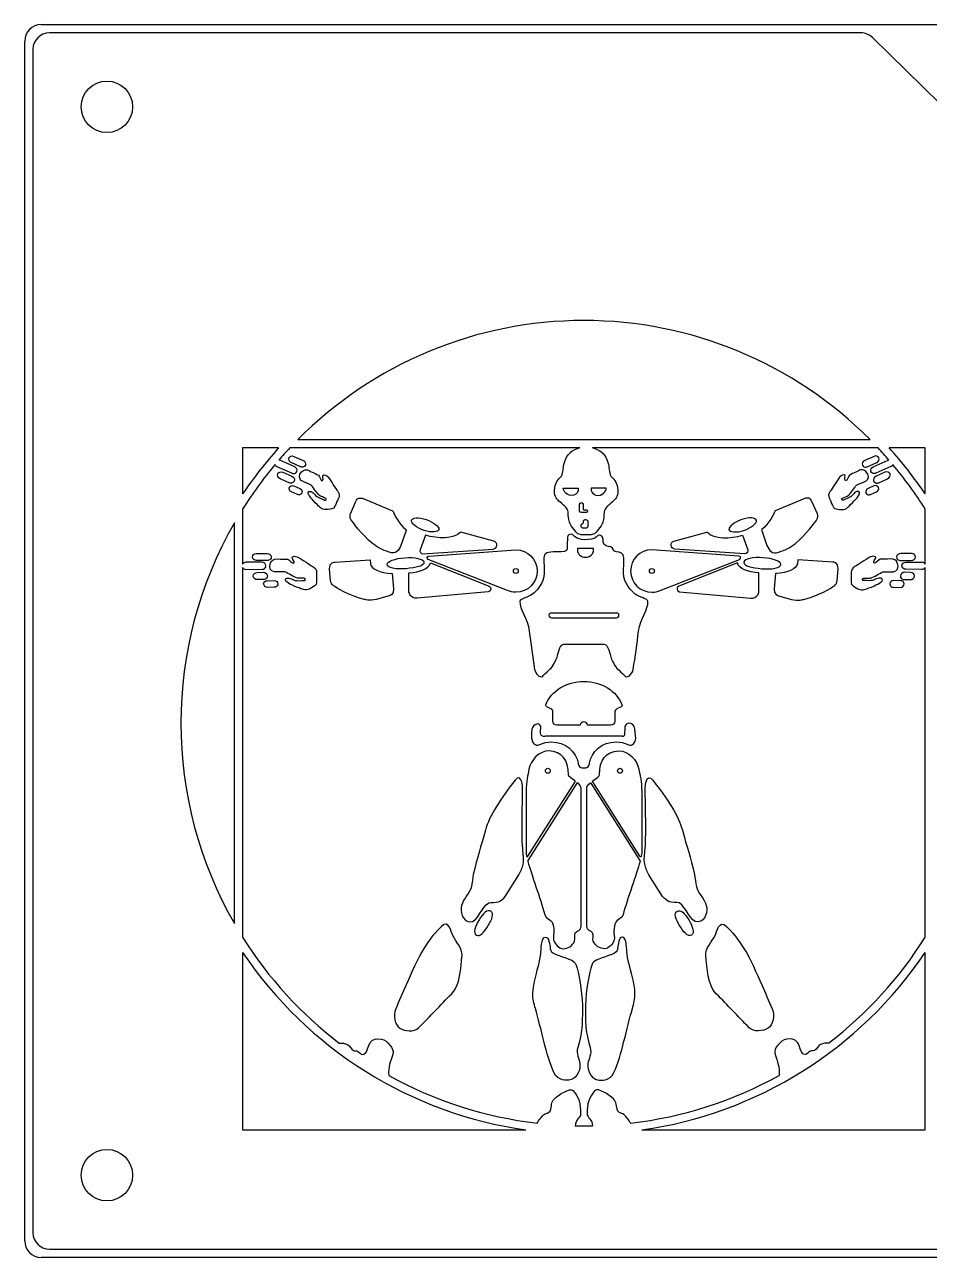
# Model space of a CAD drawing. Header units: inches. Extents: x -0.01 to 5.84, y -0.01 to 1.49.
# Drawn here: x -0.01 to 1.09, y -0.01 to 1.49 of the extents above; entities that cross this region are included whole.
import ezdxf

# ---------------------------------------------------------------- set-up
doc = ezdxf.new("R2010")
doc.units = ezdxf.units.IN
doc.header["$MEASUREMENT"] = 0

msp = doc.modelspace()

# ---------------------------------------------------------------- linework, layer by layer
at = {"color": 7, "linetype": 'Continuous', "lineweight": 25}
for p, q in [((0.01, 1.49), (5.82, 1.49)), ((-0.01, 0.01), (-0.01, 1.47)), ((1.0068, 1.48), (0.02, 1.48)), ((1.6971, 0.8097), (1.0208, 1.4743)), ((0, 1.46), (0, 0.02)), ((0.2988, 0.975), (0.255, 0.975)), ((0.255, 0.975), (0.255, 0.9189)), ((0.6649, 0.975), (0.3124, 0.975)), ((0.322, 0.985), (1.018, 0.985)), ((1.0276, 0.975), (0.6806, 0.975)), ((1.085, 0.975), (1.0412, 0.975)), ((1.085, 0.9189), (1.085, 0.975)), ((0.3172, 0.9647), (0.3286, 0.9597)), ((1.0228, 0.9647), (1.0114, 0.9597)), ((0.2968, 0.9523), (0.3151, 0.9442)), ((0.3183, 0.9519), (0.3001, 0.9599)), ((0.3039, 0.9453), (0.3148, 0.9405)), ((0.3254, 0.952), (0.314, 0.9571)), ((1.0146, 0.952), (1.026, 0.9571)), ((1.0217, 0.9519), (1.0399, 0.9599)), ((1.0432, 0.9523), (1.0249, 0.9442)), ((1.0361, 0.9453), (1.0252, 0.9405)), ((0.3116, 0.9326), (0.3007, 0.9375)), ((1.0284, 0.9326), (1.0393, 0.9375)), ((0.3216, 0.9184), (0.3144, 0.9215)), ((0.3174, 0.9287), (0.3245, 0.9256)), ((0.6447, 0.9259), (0.663, 0.9259)), ((0.6972, 0.9259), (0.6789, 0.9259)), ((1.0226, 0.9287), (1.0155, 0.9256)), ((1.0184, 0.9184), (1.0256, 0.9215)), ((0.255, 0.9005), (0.255, 0.8334)), ((0.3861, 0.8948), (0.3924, 0.9091)), ((0.4015, 0.9134), (0.4373, 0.8984)), ((0.6648, 0.898), (0.6648, 0.9067)), ((0.6689, 0.9067), (0.6689, 0.9008)), ((0.9385, 0.9134), (0.9027, 0.8984)), ((0.9539, 0.8948), (0.9476, 0.9091)), ((1.085, 0.8334), (1.085, 0.9005)), ((0.6726, 0.8962), (0.6669, 0.8962)), ((0.6689, 0.8853), (0.6689, 0.8832)), ((0.6699, 0.8997), (0.6726, 0.8997)), ((0.6724, 0.8873), (0.671, 0.8873)), ((0.245, 0.3961), (0.245, 0.8839)), ((0.4538, 0.8744), (0.4474, 0.8564)), ((0.5605, 0.8615), (0.5204, 0.8723)), ((0.6689, 0.8776), (0.6724, 0.8776)), ((0.6752, 0.8804), (0.6752, 0.8846)), ((0.7795, 0.8615), (0.8196, 0.8723)), ((0.8862, 0.8744), (0.8926, 0.8564)), ((0.4773, 0.8689), (0.4708, 0.8509)), ((0.6755, 0.8693), (0.67, 0.8692)), ((0.8627, 0.8689), (0.8692, 0.8509)), ((0.2717, 0.8466), (0.2847, 0.8466)), ((0.4743, 0.8462), (0.5595, 0.8519)), ((0.4815, 0.8434), (0.5873, 0.8511)), ((0.6622, 0.8527), (0.6622, 0.8504)), ((0.6817, 0.8527), (0.6622, 0.8527)), ((0.6817, 0.8504), (0.6817, 0.8527)), ((0.8585, 0.8434), (0.7527, 0.8511)), ((0.8657, 0.8462), (0.7805, 0.8519)), ((1.0683, 0.8466), (1.0553, 0.8466)), ((0.255, 0.8296), (0.255, 0.3795)), ((0.2783, 0.8359), (0.2589, 0.8358)), ((0.2589, 0.8272), (0.2786, 0.8273)), ((0.285, 0.838), (0.272, 0.8379)), ((0.362, 0.8136), (0.3608, 0.828)), ((0.3675, 0.836), (0.4099, 0.8388)), ((0.4099, 0.8388), (0.4104, 0.8339)), ((0.5771, 0.8014), (0.4808, 0.8393)), ((0.4834, 0.835), (0.5546, 0.8067)), ((0.7629, 0.8014), (0.8592, 0.8393)), ((0.8566, 0.835), (0.7854, 0.8067)), ((0.9301, 0.8388), (0.9296, 0.8339)), ((0.9725, 0.836), (0.9301, 0.8388)), ((0.978, 0.8136), (0.9792, 0.828)), ((1.055, 0.838), (1.068, 0.8379)), ((1.0811, 0.8272), (1.0614, 0.8273)), ((1.0617, 0.8359), (1.0811, 0.8358)), ((1.085, 0.3795), (1.085, 0.8296)), ((0.2729, 0.8235), (0.2799, 0.8236)), ((0.2802, 0.8147), (0.2731, 0.8147)), ((0.2851, 0.8134), (0.2932, 0.8135)), ((0.437, 0.822), (0.4386, 0.8035)), ((0.4573, 0.7992), (0.4573, 0.8229)), ((0.8827, 0.7992), (0.8827, 0.8229)), ((0.903, 0.822), (0.9014, 0.8035)), ((1.0549, 0.8134), (1.0468, 0.8135)), ((1.0598, 0.8147), (1.0669, 0.8147)), ((1.0671, 0.8235), (1.0601, 0.8236)), ((0.2935, 0.8054), (0.2853, 0.8053)), ((0.5537, 0.7999), (0.4674, 0.7922)), ((0.7863, 0.7999), (0.8726, 0.7922)), ((1.0465, 0.8054), (1.0547, 0.8053)), ((0.4334, 0.7949), (0.4175, 0.7906)), ((0.9066, 0.7949), (0.9225, 0.7906)), ((0.6305, 0.7743), (0.7095, 0.7743)), ((0.6305, 0.7683), (0.7095, 0.7683)), ((0.6453, 0.736), (0.6947, 0.736)), ((0.6297, 0.6576), (0.6249, 0.66)), ((0.7151, 0.66), (0.7102, 0.6576)), ((0.6324, 0.6424), (0.6324, 0.6532)), ((0.7076, 0.6532), (0.7076, 0.6424)), ((0.6655, 0.6376), (0.6372, 0.6376)), ((0.7027, 0.6376), (0.6745, 0.6376)), ((0.7164, 0.624), (0.6234, 0.624)), ((0.6674, 0.5858), (0.6723, 0.5858)), ((0.5997, 0.5568), (0.5997, 0.4821)), ((0.602, 0.478), (0.6593, 0.5687)), ((0.6615, 0.567), (0.602, 0.473)), ((0.6666, 0.3931), (0.6666, 0.561)), ((0.6734, 0.3931), (0.6734, 0.561)), ((0.6785, 0.567), (0.738, 0.473)), ((0.738, 0.478), (0.6807, 0.5687)), ((0.7403, 0.5568), (0.7403, 0.4821)), ((0.5743, 0.4291), (0.5909, 0.4553)), ((0.7657, 0.4291), (0.7491, 0.4553)), ((0.255, 0.3611), (0.255, 0.145)), ((1.085, 0.145), (1.085, 0.3611)), ((0.255, 0.145), (0.5995, 0.145)), ((0.7405, 0.145), (1.085, 0.145)), ((0.02, 0), (5.81, 0)), ((5.82, -0.01), (0.01, -0.01))]:
    msp.add_line(p, q, dxfattribs=at)
for centre, radius in [((0.09, 1.39), 0.0313), ((0.5873, 0.8252), 0.00303), ((0.7527, 0.8252), 0.00303), ((0.6261, 0.5821), 0.003), ((0.7139, 0.5821), 0.003), ((0.09, 0.09), 0.0313)]:
    msp.add_circle(centre, radius, dxfattribs=at)
for centre, radius, start, end in [((0.01, 1.47), 0.02, 90, 180), ((0.02, 1.46), 0.02, 90, 180), ((1.0068, 1.46), 0.02, 45.5, 90), ((0.67, 0.64), 0.49, 44.7554, 135.2446), ((0.67, 0.64), 0.5, 137.9329, 146.0987), ((0.6727, 0.9451), 0.0309, 104.6078, 129.2998), ((0.6727, 0.9451), 0.0309, 50.8423, 75.3922), ((0.67, 0.64), 0.49, 40.8024, 43.1314), ((0.67, 0.64), 0.5, 33.9013, 42.0671), ((0.67, 0.64), 0.49, 136.8686, 139.1976), ((0.2984, 0.9561), 0.00415, 66.2799, 80.9566), ((1.0416, 0.9561), 0.00415, 99.0434, 113.7201), ((0.67, 0.64), 0.49, 140.0263, 147.8803), ((0.2984, 0.9561), 0.00415, 198.2672, 246.2747), ((1.0416, 0.9561), 0.00415, 293.7253, 341.7328), ((0.67, 0.64), 0.49, 32.1197, 39.9737), ((0.67, 0.64), 0.49, 150.1518, 209.8482), ((0.2589, 0.8315), 0.00433, 90.2799, 153.511), ((0.2589, 0.8315), 0.00433, 206.489, 270.2747), ((1.0811, 0.8315), 0.00433, 26.489, 89.7201), ((1.0811, 0.8315), 0.00433, 269.7253, 333.511), ((0.6305, 0.7713), 0.003, 90, 270), ((0.7095, 0.7713), 0.003, 270, 90), ((0.67, 0.637), 0.00453, 6.7329, 173.2671), ((0.67, 0.64), 0.49, 212.1197, 232.6099), ((0.67, 0.64), 0.49, 307.3901, 327.8803), ((0.67, 0.64), 0.5, 213.9013, 261.8904), ((0.67, 0.64), 0.5, 278.1096, 326.0987), ((0.67, 0.64), 0.49, 241.0374, 263.3297), ((0.67, 0.64), 0.49, 276.6703, 298.9626), ((0.67, 0.64), 0.49, 268.7675, 271.2325), ((0.02, 0.02), 0.02, 180, 270), ((0.01, 0.01), 0.02, 180, 270)]:
    msp.add_arc(centre, radius, start, end, dxfattribs=at)
for points in [[(0.314, 0.9571), (0.3116, 0.9581), (0.3104, 0.9607), (0.3113, 0.9628)], [(0.3113, 0.9628), (0.3121, 0.9649), (0.3148, 0.9658), (0.3172, 0.9647)], [(0.6456, 0.9546), (0.6476, 0.962), (0.65, 0.9664), (0.6532, 0.969)], [(0.6923, 0.9691), (0.6955, 0.9664), (0.6979, 0.962), (0.6999, 0.9546)], [(1.0287, 0.9628), (1.0279, 0.9649), (1.0252, 0.9658), (1.0228, 0.9647)], [(1.026, 0.9571), (1.0284, 0.9581), (1.0296, 0.9607), (1.0287, 0.9628)], [(0.2978, 0.9433), (0.2987, 0.9455), (0.3014, 0.9464), (0.3039, 0.9453)], [(0.3166, 0.9438), (0.3185, 0.9436), (0.3203, 0.9445), (0.321, 0.9462)], [(0.321, 0.9462), (0.3219, 0.9483), (0.3207, 0.9509), (0.3183, 0.9519)], [(0.327, 0.9516), (0.3264, 0.9517), (0.3259, 0.9518), (0.3254, 0.952)], [(0.3313, 0.954), (0.3307, 0.9523), (0.3289, 0.9514), (0.327, 0.9516)], [(0.3286, 0.9597), (0.331, 0.9587), (0.3322, 0.9561), (0.3313, 0.954)], [(0.6417, 0.9394), (0.6448, 0.9415), (0.6446, 0.951), (0.6456, 0.9546)], [(0.6999, 0.9546), (0.7008, 0.951), (0.7007, 0.9415), (0.7038, 0.9394)], [(1.0114, 0.9597), (1.009, 0.9587), (1.0078, 0.9561), (1.0087, 0.954)], [(1.0087, 0.954), (1.0093, 0.9523), (1.0111, 0.9514), (1.013, 0.9516)], [(1.013, 0.9516), (1.0136, 0.9517), (1.0141, 0.9518), (1.0146, 0.952)], [(1.019, 0.9462), (1.0181, 0.9483), (1.0193, 0.9509), (1.0217, 0.9519)], [(1.0234, 0.9438), (1.0215, 0.9436), (1.0197, 0.9445), (1.019, 0.9462)], [(1.0422, 0.9433), (1.0413, 0.9455), (1.0386, 0.9464), (1.0361, 0.9453)], [(0.3007, 0.9375), (0.2982, 0.9385), (0.2969, 0.9412), (0.2978, 0.9433)], [(0.3132, 0.9322), (0.3127, 0.9323), (0.3121, 0.9324), (0.3116, 0.9326)], [(0.3177, 0.9346), (0.317, 0.9329), (0.3151, 0.932), (0.3132, 0.9322)], [(0.3148, 0.9405), (0.3173, 0.9394), (0.3185, 0.9368), (0.3177, 0.9346)], [(0.3151, 0.9442), (0.3156, 0.944), (0.3161, 0.9439), (0.3166, 0.9438)], [(0.6343, 0.9198), (0.6339, 0.9233), (0.6347, 0.9346), (0.6417, 0.9394)], [(0.7038, 0.9394), (0.7108, 0.9346), (0.7116, 0.9233), (0.7112, 0.9198)], [(1.0252, 0.9405), (1.0227, 0.9394), (1.0215, 0.9368), (1.0223, 0.9346)], [(1.0223, 0.9346), (1.023, 0.9329), (1.0249, 0.932), (1.0268, 0.9322)], [(1.0249, 0.9442), (1.0244, 0.944), (1.0239, 0.9439), (1.0234, 0.9438)], [(1.0268, 0.9322), (1.0273, 0.9323), (1.0279, 0.9324), (1.0284, 0.9326)], [(1.0393, 0.9375), (1.0418, 0.9385), (1.0431, 0.9412), (1.0422, 0.9433)], [(0.3144, 0.9215), (0.3122, 0.9225), (0.311, 0.9249), (0.3118, 0.9269)], [(0.3118, 0.9269), (0.3126, 0.9289), (0.3151, 0.9297), (0.3174, 0.9287)], [(0.323, 0.918), (0.3225, 0.918), (0.322, 0.9182), (0.3216, 0.9184)], [(0.3271, 0.9202), (0.3265, 0.9186), (0.3248, 0.9178), (0.323, 0.918)], [(0.3245, 0.9256), (0.3268, 0.9246), (0.3279, 0.9222), (0.3271, 0.9202)], [(0.3924, 0.9091), (0.3949, 0.9163), (0.4014, 0.9134), (0.4015, 0.9134)], [(0.6427, 0.9076), (0.6384, 0.9113), (0.6349, 0.9141), (0.6343, 0.9198)], [(0.6482, 0.9198), (0.6466, 0.9212), (0.6447, 0.9238), (0.6447, 0.9259)], [(0.6576, 0.9174), (0.6533, 0.9158), (0.6499, 0.9185), (0.6482, 0.9198)], [(0.663, 0.9259), (0.6636, 0.9217), (0.6618, 0.9189), (0.6576, 0.9174)], [(0.6789, 0.9259), (0.6784, 0.9217), (0.6802, 0.9189), (0.6844, 0.9174)], [(0.6844, 0.9174), (0.6887, 0.9158), (0.6921, 0.9185), (0.6937, 0.9198)], [(0.6937, 0.9198), (0.6954, 0.9212), (0.6972, 0.9238), (0.6972, 0.9259)], [(0.7112, 0.9198), (0.7106, 0.9141), (0.707, 0.9113), (0.7027, 0.9076)], [(0.9476, 0.9091), (0.9451, 0.9163), (0.9386, 0.9134), (0.9385, 0.9134)], [(1.0155, 0.9256), (1.0132, 0.9246), (1.0121, 0.9222), (1.0129, 0.9202)], [(1.0129, 0.9202), (1.0135, 0.9186), (1.0152, 0.9178), (1.017, 0.918)], [(1.017, 0.918), (1.0175, 0.918), (1.018, 0.9182), (1.0184, 0.9184)], [(1.0282, 0.9269), (1.0274, 0.9289), (1.0249, 0.9297), (1.0226, 0.9287)], [(1.0256, 0.9215), (1.0278, 0.9225), (1.029, 0.9249), (1.0282, 0.9269)], [(0.6507, 0.8973), (0.6503, 0.9018), (0.646, 0.9048), (0.6427, 0.9076)], [(0.6648, 0.9067), (0.6648, 0.9076), (0.6657, 0.9084), (0.6669, 0.9084)], [(0.6669, 0.9084), (0.668, 0.9084), (0.6689, 0.9076), (0.6689, 0.9067)], [(0.6689, 0.9008), (0.6689, 0.9002), (0.6693, 0.8997), (0.6699, 0.8997)], [(0.7027, 0.9076), (0.6995, 0.9048), (0.6952, 0.9018), (0.6948, 0.8973)], [(0.3867, 0.8879), (0.3854, 0.8903), (0.3853, 0.8923), (0.3861, 0.8948)], [(0.4129, 0.8586), (0.3998, 0.8696), (0.3884, 0.8849), (0.3867, 0.8879)], [(0.4373, 0.8984), (0.4377, 0.8982), (0.4379, 0.8979), (0.438, 0.8975)], [(0.438, 0.8975), (0.439, 0.8943), (0.4447, 0.8836), (0.4535, 0.8756)], [(0.4781, 0.8878), (0.4872, 0.8848), (0.4943, 0.8792), (0.4936, 0.8757)], [(0.6524, 0.8848), (0.6511, 0.8898), (0.6513, 0.8904), (0.6507, 0.8973)], [(0.6669, 0.8962), (0.6657, 0.8962), (0.6648, 0.897), (0.6648, 0.898)], [(0.671, 0.8873), (0.6699, 0.8873), (0.6689, 0.8864), (0.6689, 0.8853)], [(0.6752, 0.8846), (0.6752, 0.8861), (0.6739, 0.8873), (0.6724, 0.8873)], [(0.6726, 0.8997), (0.6738, 0.8997), (0.6744, 0.8987), (0.6744, 0.898)], [(0.6744, 0.898), (0.6744, 0.8973), (0.674, 0.8962), (0.6726, 0.8962)], [(0.6948, 0.8973), (0.6941, 0.8904), (0.6944, 0.8898), (0.693, 0.8848)], [(0.8619, 0.8878), (0.8528, 0.8848), (0.8457, 0.8792), (0.8464, 0.8757)], [(0.902, 0.8975), (0.901, 0.8943), (0.8953, 0.8836), (0.8865, 0.8756)], [(0.9027, 0.8984), (0.9023, 0.8982), (0.9021, 0.8979), (0.902, 0.8975)], [(0.9271, 0.8586), (0.9402, 0.8696), (0.9516, 0.8849), (0.9533, 0.8879)], [(0.9533, 0.8879), (0.9546, 0.8903), (0.9547, 0.8923), (0.9539, 0.8948)], [(0.4535, 0.8756), (0.4537, 0.8754), (0.4539, 0.875), (0.4539, 0.8747)], [(0.4539, 0.8747), (0.4539, 0.8746), (0.4538, 0.8744), (0.4538, 0.8744)], [(0.4936, 0.8757), (0.4929, 0.8723), (0.4847, 0.8716), (0.4756, 0.8746)], [(0.519, 0.8717), (0.5128, 0.8643), (0.4917, 0.8639), (0.4773, 0.8689)], [(0.5202, 0.8724), (0.5197, 0.8724), (0.5192, 0.8721), (0.519, 0.8717)], [(0.5204, 0.8723), (0.5203, 0.8723), (0.5202, 0.8724), (0.5202, 0.8724)], [(0.6557, 0.8698), (0.6529, 0.87), (0.65, 0.869), (0.65, 0.8662)], [(0.6576, 0.8762), (0.6556, 0.8782), (0.6532, 0.8821), (0.6524, 0.8848)], [(0.6656, 0.8694), (0.6608, 0.8703), (0.66, 0.8738), (0.6576, 0.8762)], [(0.6682, 0.8825), (0.6671, 0.8825), (0.6661, 0.8816), (0.6661, 0.8804)], [(0.6661, 0.8804), (0.6661, 0.8789), (0.6674, 0.8776), (0.6689, 0.8776)], [(0.6689, 0.8832), (0.6689, 0.8828), (0.6686, 0.8825), (0.6682, 0.8825)], [(0.6724, 0.8776), (0.6739, 0.8776), (0.6752, 0.8789), (0.6752, 0.8804)], [(0.6879, 0.8762), (0.6854, 0.8738), (0.6847, 0.8703), (0.6799, 0.8694)], [(0.693, 0.8848), (0.6923, 0.8821), (0.6898, 0.8782), (0.6879, 0.8762)], [(0.8196, 0.8723), (0.8197, 0.8723), (0.8198, 0.8724), (0.8198, 0.8724)], [(0.8198, 0.8724), (0.8203, 0.8724), (0.8208, 0.8721), (0.821, 0.8717)], [(0.821, 0.8717), (0.8272, 0.8643), (0.8483, 0.8639), (0.8627, 0.8689)], [(0.8464, 0.8757), (0.8471, 0.8723), (0.8553, 0.8716), (0.8644, 0.8746)], [(0.8865, 0.8756), (0.8863, 0.8754), (0.8861, 0.875), (0.8861, 0.8747)], [(0.8861, 0.8747), (0.8861, 0.8746), (0.8862, 0.8744), (0.8862, 0.8744)], [(0.4331, 0.848), (0.4246, 0.8512), (0.419, 0.8536), (0.4129, 0.8586)], [(0.4474, 0.8564), (0.4451, 0.8499), (0.441, 0.8452), (0.4331, 0.848)], [(0.5595, 0.8519), (0.565, 0.8523), (0.5658, 0.8601), (0.5605, 0.8615)], [(0.65, 0.8662), (0.65, 0.8613), (0.6495, 0.8585), (0.6495, 0.8522)], [(0.6709, 0.8632), (0.6599, 0.8632), (0.657, 0.8696), (0.6557, 0.8698)], [(0.67, 0.8692), (0.6687, 0.8692), (0.6669, 0.8692), (0.6656, 0.8694)], [(0.687, 0.8685), (0.6858, 0.8679), (0.6851, 0.8632), (0.6709, 0.8632)], [(0.6799, 0.8694), (0.6786, 0.8692), (0.6768, 0.8693), (0.6755, 0.8693)], [(0.6914, 0.8677), (0.69, 0.8689), (0.6882, 0.8691), (0.687, 0.8685)], [(0.6935, 0.8604), (0.6935, 0.8667), (0.6923, 0.8669), (0.6914, 0.8677)], [(0.7027, 0.8545), (0.6994, 0.8554), (0.6935, 0.8548), (0.6935, 0.8604)], [(0.7805, 0.8519), (0.775, 0.8523), (0.7742, 0.8601), (0.7795, 0.8615)], [(0.8926, 0.8564), (0.8949, 0.8499), (0.899, 0.8452), (0.9069, 0.848)], [(0.9069, 0.848), (0.9154, 0.8512), (0.921, 0.8536), (0.9271, 0.8586)], [(0.2669, 0.8422), (0.2669, 0.8446), (0.269, 0.8465), (0.2717, 0.8466)], [(0.272, 0.8379), (0.2693, 0.8379), (0.267, 0.8398), (0.2669, 0.8422)], [(0.2847, 0.8466), (0.2875, 0.8466), (0.2897, 0.8447), (0.2898, 0.8423)], [(0.2898, 0.8423), (0.2899, 0.8404), (0.2885, 0.8388), (0.2866, 0.8382)], [(0.4521, 0.8414), (0.4641, 0.8424), (0.4749, 0.8397), (0.4754, 0.8362)], [(0.4708, 0.8509), (0.4699, 0.8485), (0.4718, 0.846), (0.4743, 0.8462)], [(0.4808, 0.8393), (0.4788, 0.8401), (0.4792, 0.8432), (0.4815, 0.8434)], [(0.5873, 0.8511), (0.6017, 0.8511), (0.6132, 0.8394), (0.6132, 0.8251)], [(0.6368, 0.8485), (0.6257, 0.8485), (0.6214, 0.8473), (0.6214, 0.8411)], [(0.6214, 0.8411), (0.6214, 0.83), (0.6218, 0.8304), (0.6218, 0.8226)], [(0.6495, 0.8522), (0.6495, 0.8483), (0.6451, 0.8485), (0.6368, 0.8485)], [(0.6622, 0.8504), (0.6622, 0.8457), (0.6666, 0.8419), (0.672, 0.8419)], [(0.672, 0.8419), (0.6773, 0.8419), (0.6817, 0.8457), (0.6817, 0.8504)], [(0.7096, 0.8484), (0.7052, 0.8484), (0.7065, 0.8535), (0.7027, 0.8545)], [(0.7186, 0.8411), (0.7186, 0.8473), (0.7138, 0.8484), (0.7096, 0.8484)], [(0.7182, 0.8226), (0.7182, 0.8304), (0.7186, 0.83), (0.7186, 0.8411)], [(0.7527, 0.8511), (0.7383, 0.8511), (0.7268, 0.8394), (0.7268, 0.8251)], [(0.8592, 0.8393), (0.8612, 0.8401), (0.8608, 0.8432), (0.8585, 0.8434)], [(0.8879, 0.8414), (0.8759, 0.8424), (0.8651, 0.8397), (0.8646, 0.8362)], [(0.8692, 0.8509), (0.8701, 0.8485), (0.8682, 0.846), (0.8657, 0.8462)], [(1.0502, 0.8423), (1.0501, 0.8404), (1.0515, 0.8388), (1.0534, 0.8382)], [(1.0553, 0.8466), (1.0525, 0.8466), (1.0503, 0.8447), (1.0502, 0.8423)], [(1.068, 0.8379), (1.0707, 0.8379), (1.073, 0.8398), (1.0731, 0.8422)], [(1.0731, 0.8422), (1.0731, 0.8446), (1.071, 0.8465), (1.0683, 0.8466)], [(0.2834, 0.8316), (0.2833, 0.834), (0.281, 0.8359), (0.2783, 0.8359)], [(0.2786, 0.8273), (0.2791, 0.8273), (0.2797, 0.8274), (0.2802, 0.8275)], [(0.2802, 0.8275), (0.2821, 0.8281), (0.2834, 0.8297), (0.2834, 0.8316)], [(0.2866, 0.8382), (0.2861, 0.8381), (0.2856, 0.838), (0.285, 0.838)], [(0.3608, 0.828), (0.3601, 0.836), (0.3674, 0.836), (0.3675, 0.836)], [(0.4104, 0.8339), (0.4109, 0.8278), (0.4218, 0.8233), (0.437, 0.822)], [(0.4754, 0.8362), (0.4761, 0.8311), (0.4657, 0.829), (0.4537, 0.828)], [(0.4573, 0.8229), (0.4708, 0.8243), (0.4814, 0.8276), (0.4834, 0.835)], [(0.6132, 0.8251), (0.6131, 0.8108), (0.6015, 0.7992), (0.5872, 0.7993)], [(0.7268, 0.8251), (0.7269, 0.8108), (0.7385, 0.7992), (0.7528, 0.7993)], [(0.8827, 0.8229), (0.8692, 0.8243), (0.8586, 0.8276), (0.8566, 0.835)], [(0.8646, 0.8362), (0.8639, 0.8311), (0.8743, 0.829), (0.8863, 0.828)], [(0.9296, 0.8339), (0.9291, 0.8278), (0.9182, 0.8233), (0.903, 0.822)], [(0.9792, 0.828), (0.9799, 0.836), (0.9726, 0.836), (0.9725, 0.836)], [(1.0534, 0.8382), (1.0539, 0.8381), (1.0544, 0.838), (1.055, 0.838)], [(1.0566, 0.8316), (1.0567, 0.834), (1.059, 0.8359), (1.0617, 0.8359)], [(1.0598, 0.8275), (1.0579, 0.8281), (1.0566, 0.8297), (1.0566, 0.8316)], [(1.0614, 0.8273), (1.0609, 0.8273), (1.0603, 0.8274), (1.0598, 0.8275)], [(0.268, 0.8191), (0.2679, 0.8215), (0.2701, 0.8235), (0.2729, 0.8235)], [(0.2731, 0.8147), (0.2703, 0.8146), (0.268, 0.8166), (0.268, 0.8191)], [(0.2799, 0.8236), (0.2827, 0.8236), (0.285, 0.8216), (0.2851, 0.8192)], [(0.2818, 0.815), (0.2813, 0.8148), (0.2807, 0.8147), (0.2802, 0.8147)], [(0.2806, 0.8094), (0.2805, 0.8116), (0.2825, 0.8134), (0.2851, 0.8134)], [(0.2851, 0.8192), (0.2851, 0.8173), (0.2838, 0.8156), (0.2818, 0.815)], [(0.2932, 0.8135), (0.2958, 0.8135), (0.2979, 0.8117), (0.298, 0.8095)], [(0.3655, 0.8073), (0.3632, 0.8091), (0.3623, 0.811), (0.362, 0.8136)], [(0.6218, 0.8226), (0.6218, 0.8101), (0.6115, 0.8), (0.6076, 0.7971)], [(0.7324, 0.7971), (0.7285, 0.8), (0.7182, 0.8101), (0.7182, 0.8226)], [(0.9745, 0.8073), (0.9768, 0.8091), (0.9777, 0.811), (0.978, 0.8136)], [(1.0468, 0.8135), (1.0442, 0.8135), (1.0421, 0.8117), (1.042, 0.8095)], [(1.0601, 0.8236), (1.0573, 0.8236), (1.055, 0.8216), (1.0549, 0.8192)], [(1.0549, 0.8192), (1.0549, 0.8173), (1.0562, 0.8156), (1.0582, 0.815)], [(1.0594, 0.8094), (1.0595, 0.8116), (1.0575, 0.8134), (1.0549, 0.8134)], [(1.0582, 0.815), (1.0587, 0.8148), (1.0593, 0.8147), (1.0598, 0.8147)], [(1.0669, 0.8147), (1.0697, 0.8146), (1.072, 0.8166), (1.072, 0.8191)], [(1.072, 0.8191), (1.0721, 0.8215), (1.0699, 0.8235), (1.0671, 0.8235)], [(0.2853, 0.8053), (0.2828, 0.8053), (0.2807, 0.8071), (0.2806, 0.8094)], [(0.295, 0.8056), (0.2945, 0.8055), (0.294, 0.8054), (0.2935, 0.8054)], [(0.298, 0.8095), (0.298, 0.8077), (0.2968, 0.8062), (0.295, 0.8056)], [(0.4029, 0.7906), (0.3836, 0.7954), (0.3684, 0.8052), (0.3655, 0.8073)], [(0.4386, 0.8035), (0.4393, 0.7963), (0.4335, 0.795), (0.4334, 0.7949)], [(0.4674, 0.7922), (0.4589, 0.7916), (0.4574, 0.7991), (0.4573, 0.7992)], [(0.5546, 0.8067), (0.5581, 0.8053), (0.5573, 0.8003), (0.5537, 0.7999)], [(0.5872, 0.7993), (0.5836, 0.7993), (0.5802, 0.8), (0.5771, 0.8014)], [(0.6076, 0.7971), (0.6026, 0.7934), (0.5924, 0.7913), (0.5921, 0.7883)], [(0.7479, 0.7883), (0.7476, 0.7913), (0.7374, 0.7934), (0.7324, 0.7971)], [(0.7528, 0.7993), (0.7564, 0.7993), (0.7598, 0.8), (0.7629, 0.8014)], [(0.7854, 0.8067), (0.7819, 0.8053), (0.7827, 0.8003), (0.7863, 0.7999)], [(0.8726, 0.7922), (0.8811, 0.7916), (0.8826, 0.7991), (0.8827, 0.7992)], [(0.9014, 0.8035), (0.9007, 0.7963), (0.9065, 0.795), (0.9066, 0.7949)], [(0.9371, 0.7906), (0.9564, 0.7954), (0.9716, 0.8052), (0.9745, 0.8073)], [(1.042, 0.8095), (1.042, 0.8077), (1.0432, 0.8062), (1.045, 0.8056)], [(1.045, 0.8056), (1.0455, 0.8055), (1.046, 0.8054), (1.0465, 0.8054)], [(1.0547, 0.8053), (1.0572, 0.8053), (1.0593, 0.8071), (1.0594, 0.8094)], [(0.4175, 0.7906), (0.4094, 0.7886), (0.403, 0.7906), (0.4029, 0.7906)], [(0.5921, 0.7883), (0.5913, 0.7786), (0.6018, 0.7677), (0.6036, 0.7521)], [(0.7364, 0.7521), (0.7382, 0.7677), (0.7487, 0.7786), (0.7479, 0.7883)], [(0.9225, 0.7906), (0.9306, 0.7886), (0.937, 0.7906), (0.9371, 0.7906)], [(0.6036, 0.7521), (0.6053, 0.7371), (0.6074, 0.721), (0.6101, 0.7054)], [(0.7299, 0.7054), (0.7326, 0.721), (0.7347, 0.7371), (0.7364, 0.7521)], [(0.6373, 0.7205), (0.6384, 0.7232), (0.64, 0.736), (0.6453, 0.736)], [(0.6947, 0.736), (0.7, 0.736), (0.7016, 0.7232), (0.7027, 0.7205)], [(0.6299, 0.7067), (0.6339, 0.7113), (0.6365, 0.7182), (0.6373, 0.7205)], [(0.7027, 0.7205), (0.7035, 0.7182), (0.7061, 0.7113), (0.7101, 0.7067)], [(0.6101, 0.7054), (0.6109, 0.7013), (0.6141, 0.6971), (0.6169, 0.6966)], [(0.6226, 0.7002), (0.6268, 0.7041), (0.6285, 0.7051), (0.6299, 0.7067)], [(0.7101, 0.7067), (0.7115, 0.7051), (0.7132, 0.7041), (0.7174, 0.7002)], [(0.7231, 0.6966), (0.7259, 0.6971), (0.7291, 0.7013), (0.7299, 0.7054)], [(0.6169, 0.6966), (0.6203, 0.6961), (0.6196, 0.6973), (0.6226, 0.7002)], [(0.6236, 0.6627), (0.6303, 0.6789), (0.6482, 0.6908), (0.67, 0.6908)], [(0.67, 0.6908), (0.6917, 0.6908), (0.7097, 0.6789), (0.7163, 0.6627)], [(0.7174, 0.7002), (0.7204, 0.6973), (0.7197, 0.6961), (0.7231, 0.6966)], [(0.6249, 0.66), (0.6249, 0.66), (0.6229, 0.6609), (0.6236, 0.6627)], [(0.7163, 0.6627), (0.7171, 0.6609), (0.7151, 0.66), (0.7151, 0.66)], [(0.6324, 0.6532), (0.6324, 0.6551), (0.6313, 0.6568), (0.6297, 0.6576)], [(0.7102, 0.6576), (0.7086, 0.6568), (0.7076, 0.6551), (0.7076, 0.6532)], [(0.6068, 0.6326), (0.606, 0.6278), (0.6061, 0.6216), (0.6069, 0.6192)], [(0.6123, 0.639), (0.6101, 0.6384), (0.6072, 0.6355), (0.6068, 0.6326)], [(0.6175, 0.6355), (0.6175, 0.6372), (0.6157, 0.6399), (0.6123, 0.639)], [(0.6177, 0.626), (0.617, 0.6287), (0.6175, 0.634), (0.6175, 0.6355)], [(0.6372, 0.6376), (0.6345, 0.6376), (0.6324, 0.6397), (0.6324, 0.6424)], [(0.7076, 0.6424), (0.7076, 0.6397), (0.7054, 0.6376), (0.7027, 0.6376)], [(0.72, 0.6362), (0.72, 0.6361), (0.7194, 0.6288), (0.7194, 0.626)], [(0.7245, 0.64), (0.721, 0.6399), (0.72, 0.6362), (0.72, 0.6362)], [(0.7318, 0.6327), (0.7313, 0.6375), (0.7282, 0.6402), (0.7245, 0.64)], [(0.7328, 0.6192), (0.7336, 0.6216), (0.7324, 0.6279), (0.7318, 0.6327)], [(0.6069, 0.6192), (0.6074, 0.6175), (0.6099, 0.6112), (0.6162, 0.6141)], [(0.6162, 0.6141), (0.6206, 0.616), (0.6254, 0.6172), (0.6306, 0.6172)], [(0.6234, 0.624), (0.6233, 0.624), (0.6183, 0.6233), (0.6177, 0.626)], [(0.6306, 0.6172), (0.6476, 0.6172), (0.6608, 0.6052), (0.6629, 0.5912)], [(0.6768, 0.5912), (0.6789, 0.6052), (0.6921, 0.6172), (0.7091, 0.6172)], [(0.7091, 0.6172), (0.7143, 0.6172), (0.7191, 0.616), (0.7235, 0.6141)], [(0.7194, 0.626), (0.7194, 0.6232), (0.7164, 0.624), (0.7164, 0.624)], [(0.7235, 0.6141), (0.7298, 0.6112), (0.7323, 0.6175), (0.7328, 0.6192)], [(0.6275, 0.6063), (0.6159, 0.6063), (0.6051, 0.5952), (0.6032, 0.5839)], [(0.6511, 0.5772), (0.6511, 0.5953), (0.6436, 0.6057), (0.6275, 0.6063)], [(0.6889, 0.5772), (0.6889, 0.5953), (0.6964, 0.6057), (0.7125, 0.6063)], [(0.7125, 0.6063), (0.7241, 0.6063), (0.7349, 0.5952), (0.7368, 0.5839)], [(0.6629, 0.5912), (0.6629, 0.5911), (0.6636, 0.5858), (0.6674, 0.5858)], [(0.6723, 0.5858), (0.6761, 0.5858), (0.6768, 0.5911), (0.6768, 0.5912)], [(0.5864, 0.5708), (0.569, 0.5485), (0.5549, 0.5273), (0.5502, 0.5098)], [(0.5954, 0.5626), (0.5954, 0.5651), (0.5933, 0.5796), (0.5864, 0.5708)], [(0.6032, 0.5839), (0.6019, 0.5761), (0.5997, 0.57), (0.5997, 0.5568)], [(0.6591, 0.5697), (0.6552, 0.5727), (0.6512, 0.5753), (0.6511, 0.5772)], [(0.6511, 0.5772), (0.6511, 0.5772), (0.6511, 0.5772), (0.6511, 0.5772)], [(0.6809, 0.5697), (0.6848, 0.5727), (0.6888, 0.5753), (0.6889, 0.5772)], [(0.6889, 0.5772), (0.6889, 0.5772), (0.6889, 0.5772), (0.6889, 0.5772)], [(0.7368, 0.5839), (0.7381, 0.5761), (0.7403, 0.57), (0.7403, 0.5568)], [(0.7446, 0.5626), (0.7446, 0.5651), (0.7467, 0.5796), (0.7536, 0.5708)], [(0.7536, 0.5708), (0.771, 0.5485), (0.7851, 0.5273), (0.7898, 0.5098)], [(0.5956, 0.4869), (0.5939, 0.5108), (0.5954, 0.5341), (0.5954, 0.5626)], [(0.6595, 0.5691), (0.6595, 0.5694), (0.6593, 0.5696), (0.6591, 0.5697)], [(0.6593, 0.5687), (0.6594, 0.5688), (0.6595, 0.569), (0.6595, 0.5691)], [(0.6619, 0.5673), (0.6618, 0.5673), (0.6616, 0.5672), (0.6615, 0.567)], [(0.6624, 0.5672), (0.6623, 0.5673), (0.6621, 0.5673), (0.6619, 0.5673)], [(0.6666, 0.561), (0.6666, 0.563), (0.6648, 0.5651), (0.6624, 0.5672)], [(0.6734, 0.561), (0.6734, 0.563), (0.6752, 0.5651), (0.6776, 0.5672)], [(0.6776, 0.5672), (0.6777, 0.5673), (0.6779, 0.5673), (0.6781, 0.5673)], [(0.6781, 0.5673), (0.6782, 0.5673), (0.6784, 0.5672), (0.6785, 0.567)], [(0.6805, 0.5691), (0.6805, 0.5694), (0.6807, 0.5696), (0.6809, 0.5697)], [(0.6807, 0.5687), (0.6806, 0.5688), (0.6805, 0.569), (0.6805, 0.5691)], [(0.7444, 0.4869), (0.7461, 0.5108), (0.7446, 0.5341), (0.7446, 0.5626)], [(0.5502, 0.5098), (0.5448, 0.4896), (0.5403, 0.4769), (0.5355, 0.4558)], [(0.7898, 0.5098), (0.7952, 0.4896), (0.7997, 0.4769), (0.8045, 0.4558)], [(0.5961, 0.4685), (0.5974, 0.4748), (0.5961, 0.4805), (0.5956, 0.4869)], [(0.5997, 0.4821), (0.5997, 0.4812), (0.5999, 0.4799), (0.6002, 0.4782)], [(0.7403, 0.4821), (0.7403, 0.4812), (0.7401, 0.4799), (0.7398, 0.4782)], [(0.7439, 0.4685), (0.7426, 0.4748), (0.7439, 0.4805), (0.7444, 0.4869)], [(0.5909, 0.4553), (0.5933, 0.4599), (0.5952, 0.4644), (0.5961, 0.4685)], [(0.6002, 0.4782), (0.6003, 0.4778), (0.6007, 0.4775), (0.6012, 0.4775)], [(0.6012, 0.4775), (0.6015, 0.4775), (0.6019, 0.4777), (0.602, 0.478)], [(0.602, 0.473), (0.6019, 0.4728), (0.6018, 0.4725), (0.6018, 0.4722)], [(0.6018, 0.4722), (0.6018, 0.472), (0.6018, 0.4719), (0.6018, 0.4717)], [(0.6018, 0.4717), (0.6063, 0.4557), (0.6168, 0.4274), (0.6224, 0.4067)], [(0.7382, 0.4717), (0.7337, 0.4557), (0.7232, 0.4274), (0.7176, 0.4067)], [(0.7388, 0.4775), (0.7385, 0.4775), (0.7381, 0.4777), (0.738, 0.478)], [(0.738, 0.473), (0.7381, 0.4728), (0.7382, 0.4725), (0.7382, 0.4722)], [(0.7382, 0.4722), (0.7382, 0.472), (0.7382, 0.4719), (0.7382, 0.4717)], [(0.7398, 0.4782), (0.7397, 0.4778), (0.7393, 0.4775), (0.7388, 0.4775)], [(0.7491, 0.4553), (0.7467, 0.4599), (0.7448, 0.4644), (0.7439, 0.4685)], [(0.5355, 0.4558), (0.5347, 0.4525), (0.5341, 0.4445), (0.5333, 0.4413)], [(0.8045, 0.4558), (0.8053, 0.4525), (0.8059, 0.4445), (0.8067, 0.4413)], [(0.5333, 0.4413), (0.5315, 0.4337), (0.5234, 0.4262), (0.5212, 0.4181)], [(0.8067, 0.4413), (0.8085, 0.4337), (0.8166, 0.4262), (0.8188, 0.4181)], [(0.5311, 0.3981), (0.541, 0.3972), (0.5455, 0.4174), (0.5542, 0.4212)], [(0.5542, 0.4212), (0.5576, 0.4227), (0.5627, 0.4213), (0.5662, 0.4226)], [(0.5662, 0.4226), (0.5694, 0.4239), (0.5719, 0.4266), (0.5743, 0.4291)], [(0.7738, 0.4226), (0.7706, 0.4239), (0.7681, 0.4266), (0.7657, 0.4291)], [(0.7858, 0.4212), (0.7824, 0.4227), (0.7773, 0.4213), (0.7738, 0.4226)], [(0.8089, 0.3981), (0.799, 0.3972), (0.7945, 0.4174), (0.7858, 0.4212)], [(0.5212, 0.4181), (0.5194, 0.4115), (0.5219, 0.3989), (0.5311, 0.3981)], [(0.6224, 0.4067), (0.6234, 0.4027), (0.6297, 0.4006), (0.6313, 0.3979)], [(0.7176, 0.4067), (0.7166, 0.4027), (0.7103, 0.4006), (0.7087, 0.3979)], [(0.8188, 0.4181), (0.8206, 0.4115), (0.8181, 0.3989), (0.8089, 0.3981)], [(0.6313, 0.3979), (0.633, 0.3951), (0.6332, 0.3906), (0.6336, 0.3873)], [(0.6595, 0.3848), (0.6611, 0.3874), (0.6666, 0.3869), (0.6666, 0.3931)], [(0.6805, 0.3848), (0.6789, 0.3874), (0.6734, 0.3869), (0.6734, 0.3931)], [(0.7087, 0.3979), (0.707, 0.3951), (0.7068, 0.3906), (0.7064, 0.3873)], [(0.6336, 0.3873), (0.6339, 0.384), (0.6321, 0.3791), (0.6332, 0.376)], [(0.6332, 0.376), (0.635, 0.3712), (0.6395, 0.3661), (0.6446, 0.3656)], [(0.6586, 0.3746), (0.6599, 0.3777), (0.6577, 0.382), (0.6595, 0.3848)], [(0.6814, 0.3746), (0.6801, 0.3777), (0.6823, 0.382), (0.6805, 0.3848)], [(0.7068, 0.376), (0.705, 0.3712), (0.7005, 0.3661), (0.6954, 0.3656)], [(0.7064, 0.3873), (0.7061, 0.384), (0.7079, 0.3791), (0.7068, 0.376)], [(0.6446, 0.3656), (0.6502, 0.3651), (0.6565, 0.3694), (0.6586, 0.3746)], [(0.6954, 0.3656), (0.6898, 0.3651), (0.6835, 0.3694), (0.6814, 0.3746)], [(0.401, 0.2369), (0.4099, 0.2367), (0.404, 0.2594), (0.4237, 0.2555)], [(0.4237, 0.2555), (0.4314, 0.2539), (0.4393, 0.2437), (0.4379, 0.2384)], [(0.6676, 0.2698), (0.6675, 0.2696), (0.6672, 0.2618), (0.6625, 0.2454)], [(0.6724, 0.2698), (0.6725, 0.2696), (0.6728, 0.2618), (0.6775, 0.2454)], [(0.9163, 0.2555), (0.9086, 0.2539), (0.9007, 0.2437), (0.9021, 0.2384)], [(0.939, 0.2369), (0.9301, 0.2367), (0.936, 0.2594), (0.9163, 0.2555)], [(0.3725, 0.2507), (0.376, 0.2508), (0.3792, 0.2505), (0.3825, 0.249)], [(0.3825, 0.249), (0.3857, 0.2476), (0.3865, 0.243), (0.3898, 0.2416)], [(0.3898, 0.2416), (0.3915, 0.2409), (0.393, 0.2415), (0.3947, 0.2408)], [(0.3947, 0.2408), (0.397, 0.24), (0.3986, 0.2369), (0.401, 0.2369)], [(0.9453, 0.2408), (0.943, 0.24), (0.9414, 0.2369), (0.939, 0.2369)], [(0.9502, 0.2416), (0.9485, 0.2409), (0.947, 0.2415), (0.9453, 0.2408)], [(0.9575, 0.249), (0.9543, 0.2476), (0.9535, 0.243), (0.9502, 0.2416)], [(0.9675, 0.2507), (0.964, 0.2508), (0.9608, 0.2505), (0.9575, 0.249)], [(0.4379, 0.2384), (0.4347, 0.2264), (0.4317, 0.2228), (0.4327, 0.2113)], [(0.9021, 0.2384), (0.9053, 0.2264), (0.9083, 0.2228), (0.9073, 0.2113)], [(0.6341, 0.1828), (0.639, 0.1877), (0.6533, 0.1968), (0.6566, 0.1931)], [(0.7059, 0.1828), (0.701, 0.1877), (0.6867, 0.1968), (0.6834, 0.1931)], [(0.6289, 0.168), (0.6312, 0.1746), (0.6298, 0.1785), (0.6341, 0.1828)], [(0.6566, 0.1931), (0.6643, 0.1842), (0.666, 0.1778), (0.666, 0.1639)], [(0.6834, 0.1931), (0.6757, 0.1842), (0.674, 0.1778), (0.674, 0.1639)], [(0.7111, 0.168), (0.7088, 0.1746), (0.7102, 0.1785), (0.7059, 0.1828)], [(0.6209, 0.1636), (0.6225, 0.1652), (0.6281, 0.1658), (0.6289, 0.168)], [(0.7191, 0.1636), (0.7175, 0.1652), (0.7119, 0.1658), (0.7111, 0.168)], [(0.6131, 0.1533), (0.6154, 0.1569), (0.6178, 0.1604), (0.6209, 0.1636)], [(0.666, 0.1639), (0.666, 0.1605), (0.6595, 0.1571), (0.6595, 0.1501)], [(0.674, 0.1639), (0.674, 0.1605), (0.6805, 0.1571), (0.6805, 0.1501)], [(0.7269, 0.1533), (0.7246, 0.1569), (0.7222, 0.1604), (0.7191, 0.1636)]]:
    msp.add_open_spline(points, degree=3, dxfattribs=at)
for points, knots in [([(0.3247, 0.9429), (0.3269, 0.9473), (0.3309, 0.9488), (0.3337, 0.9481), (0.3361, 0.9474), (0.3423, 0.9441), (0.3472, 0.9419), (0.3478, 0.9417), (0.3501, 0.9342), (0.3519, 0.9349), (0.3546, 0.9359), (0.3508, 0.9425), (0.3536, 0.9423)], [10, 10, 10, 10, 11, 11, 11, 12, 12, 12, 13, 13, 13, 14, 14, 14, 14]), ([(1.0153, 0.9429), (1.0131, 0.9473), (1.0091, 0.9488), (1.0063, 0.9481), (1.0039, 0.9474), (0.9977, 0.9441), (0.9928, 0.9419), (0.9922, 0.9417), (0.9899, 0.9342), (0.9881, 0.9349), (0.9854, 0.9359), (0.9892, 0.9425), (0.9864, 0.9423)], [10, 10, 10, 10, 11, 11, 11, 12, 12, 12, 13, 13, 13, 14, 14, 14, 14]), ([(0.3384, 0.9298), (0.3354, 0.9312), (0.3312, 0.9329), (0.3269, 0.9348), (0.3269, 0.9348), (0.3225, 0.9383), (0.3247, 0.9429)], [8, 8, 8, 8, 9, 9, 9, 10, 10, 10, 10]), ([(0.3536, 0.9423), (0.3565, 0.9422), (0.3586, 0.94), (0.3591, 0.9393), (0.3628, 0.9342), (0.3681, 0.9253), (0.3706, 0.9222), (0.373, 0.9191), (0.3726, 0.9163), (0.3718, 0.9143)], [14, 14, 14, 14, 15, 15, 15, 16, 16, 16, 17, 17, 17, 17]), ([(0.9864, 0.9423), (0.9835, 0.9422), (0.9814, 0.94), (0.9809, 0.9393), (0.9772, 0.9342), (0.9719, 0.9253), (0.9694, 0.9222), (0.967, 0.9191), (0.9674, 0.9163), (0.9682, 0.9143)], [14, 14, 14, 14, 15, 15, 15, 16, 16, 16, 17, 17, 17, 17]), ([(1.0016, 0.9298), (1.0046, 0.9312), (1.0088, 0.9329), (1.0131, 0.9348), (1.0131, 0.9348), (1.0175, 0.9383), (1.0153, 0.9429)], [8, 8, 8, 8, 9, 9, 9, 10, 10, 10, 10]), ([(0.3457, 0.9059), (0.3392, 0.912), (0.3351, 0.9179), (0.3348, 0.9195), (0.3348, 0.9199), (0.3345, 0.9212), (0.3357, 0.9218), (0.3393, 0.9235), (0.3425, 0.918), (0.3452, 0.9158), (0.3464, 0.9148), (0.3517, 0.9125), (0.3544, 0.9114), (0.3548, 0.9112), (0.3559, 0.9108), (0.3565, 0.912), (0.3569, 0.913), (0.3562, 0.9136), (0.3555, 0.9139), (0.355, 0.9141), (0.3493, 0.9166), (0.3486, 0.9171), (0.3449, 0.9203), (0.3415, 0.9259), (0.3384, 0.9298)], [0, 0, 0, 0, 1, 1, 1, 2, 2, 2, 3, 3, 3, 4, 4, 4, 5, 5, 5, 6, 6, 6, 7, 7, 7, 8, 8, 8, 8]), ([(0.9943, 0.9059), (1.0008, 0.912), (1.0049, 0.9179), (1.0052, 0.9195), (1.0052, 0.9199), (1.0055, 0.9212), (1.0043, 0.9218), (1.0007, 0.9235), (0.9975, 0.918), (0.9948, 0.9158), (0.9936, 0.9148), (0.9883, 0.9125), (0.9856, 0.9114), (0.9852, 0.9112), (0.9841, 0.9108), (0.9835, 0.912), (0.9831, 0.913), (0.9838, 0.9136), (0.9845, 0.9139), (0.985, 0.9141), (0.9907, 0.9166), (0.9914, 0.9171), (0.9951, 0.9203), (0.9985, 0.9259), (1.0016, 0.9298)], [0, 0, 0, 0, 1, 1, 1, 2, 2, 2, 3, 3, 3, 4, 4, 4, 5, 5, 5, 6, 6, 6, 7, 7, 7, 8, 8, 8, 8]), ([(0.3718, 0.9143), (0.3709, 0.9124), (0.3666, 0.9021), (0.3657, 0.9015), (0.3643, 0.9007), (0.3545, 0.8986), (0.3509, 0.9012), (0.3491, 0.9025), (0.3485, 0.9033), (0.3457, 0.9059)], [17, 17, 17, 17, 18, 18, 18, 19, 19, 19, 20, 20, 20, 20]), ([(0.9682, 0.9143), (0.9691, 0.9124), (0.9734, 0.9021), (0.9743, 0.9015), (0.9757, 0.9007), (0.9855, 0.8986), (0.9891, 0.9012), (0.9909, 0.9025), (0.9915, 0.9033), (0.9943, 0.9059)], [17, 17, 17, 17, 18, 18, 18, 19, 19, 19, 20, 20, 20, 20]), ([(0.4756, 0.8746), (0.4666, 0.8776), (0.4595, 0.8832), (0.4602, 0.8867), (0.4609, 0.8902), (0.4691, 0.8908), (0.4781, 0.8878)], [1, 1, 1, 1, 2, 2, 2, 3, 3, 3, 3]), ([(0.8644, 0.8746), (0.8734, 0.8776), (0.8805, 0.8832), (0.8798, 0.8867), (0.8791, 0.8902), (0.8709, 0.8908), (0.8619, 0.8878)], [1, 1, 1, 1, 2, 2, 2, 3, 3, 3, 3]), ([(0.2879, 0.8309), (0.2881, 0.8361), (0.2913, 0.8391), (0.2943, 0.8396), (0.2968, 0.8401), (0.3042, 0.8396), (0.3098, 0.8395), (0.3105, 0.8395), (0.3158, 0.8334), (0.3172, 0.8349), (0.3194, 0.837), (0.313, 0.8416), (0.3157, 0.8426)], [10, 10, 10, 10, 11, 11, 11, 12, 12, 12, 13, 13, 13, 14, 14, 14, 14]), ([(0.3157, 0.8426), (0.3185, 0.8437), (0.3215, 0.8425), (0.3222, 0.8421), (0.3279, 0.8388), (0.3368, 0.8325), (0.3404, 0.8306), (0.344, 0.8287), (0.3448, 0.8259), (0.3449, 0.8237)], [14, 14, 14, 14, 15, 15, 15, 16, 16, 16, 17, 17, 17, 17]), ([(0.4537, 0.828), (0.4417, 0.8269), (0.4307, 0.8288), (0.4307, 0.833), (0.4307, 0.8372), (0.4401, 0.8403), (0.4521, 0.8414)], [1, 1, 1, 1, 2, 2, 2, 3, 3, 3, 3]), ([(0.8863, 0.828), (0.8983, 0.8269), (0.9093, 0.8288), (0.9093, 0.833), (0.9093, 0.8372), (0.8999, 0.8403), (0.8879, 0.8414)], [1, 1, 1, 1, 2, 2, 2, 3, 3, 3, 3]), ([(1.0243, 0.8426), (1.0215, 0.8437), (1.0185, 0.8425), (1.0178, 0.8421), (1.0121, 0.8388), (1.0032, 0.8325), (0.9996, 0.8306), (0.996, 0.8287), (0.9952, 0.8259), (0.9951, 0.8237)], [14, 14, 14, 14, 15, 15, 15, 16, 16, 16, 17, 17, 17, 17]), ([(1.0521, 0.8309), (1.0519, 0.8361), (1.0487, 0.8391), (1.0457, 0.8396), (1.0432, 0.8401), (1.0358, 0.8396), (1.0302, 0.8395), (1.0295, 0.8395), (1.0242, 0.8334), (1.0228, 0.8349), (1.0206, 0.837), (1.027, 0.8416), (1.0243, 0.8426)], [10, 10, 10, 10, 11, 11, 11, 12, 12, 12, 13, 13, 13, 14, 14, 14, 14]), ([(0.3065, 0.8243), (0.303, 0.8243), (0.2984, 0.8241), (0.2935, 0.8241), (0.2934, 0.8241), (0.2877, 0.8255), (0.2879, 0.8309)], [8, 8, 8, 8, 9, 9, 9, 10, 10, 10, 10]), ([(1.0335, 0.8243), (1.037, 0.8243), (1.0416, 0.8241), (1.0465, 0.8241), (1.0466, 0.8241), (1.0523, 0.8255), (1.0521, 0.8309)], [8, 8, 8, 8, 9, 9, 9, 10, 10, 10, 10]), ([(0.3237, 0.8045), (0.3148, 0.8076), (0.3084, 0.8115), (0.3075, 0.8129), (0.3072, 0.8133), (0.3064, 0.8143), (0.3073, 0.8154), (0.31, 0.8186), (0.3155, 0.8147), (0.319, 0.8137), (0.3205, 0.8133), (0.3266, 0.8134), (0.3296, 0.8135), (0.33, 0.8135), (0.3313, 0.8135), (0.3313, 0.8149), (0.3313, 0.8161), (0.3304, 0.8163), (0.3295, 0.8163), (0.329, 0.8163), (0.3225, 0.8163), (0.3217, 0.8165), (0.3167, 0.818), (0.3111, 0.8218), (0.3065, 0.8243)], [0, 0, 0, 0, 1, 1, 1, 2, 2, 2, 3, 3, 3, 4, 4, 4, 5, 5, 5, 6, 6, 6, 7, 7, 7, 8, 8, 8, 8]), ([(0.3449, 0.8237), (0.3449, 0.8214), (0.3452, 0.8098), (0.3446, 0.8089), (0.3436, 0.8075), (0.3351, 0.8014), (0.3306, 0.8023), (0.3283, 0.8027), (0.3273, 0.8032), (0.3237, 0.8045)], [17, 17, 17, 17, 18, 18, 18, 19, 19, 19, 20, 20, 20, 20]), ([(0.9951, 0.8237), (0.9951, 0.8214), (0.9948, 0.8098), (0.9954, 0.8089), (0.9964, 0.8075), (1.0049, 0.8014), (1.0094, 0.8023), (1.0117, 0.8027), (1.0127, 0.8032), (1.0163, 0.8045)], [17, 17, 17, 17, 18, 18, 18, 19, 19, 19, 20, 20, 20, 20]), ([(1.0163, 0.8045), (1.0252, 0.8076), (1.0316, 0.8115), (1.0325, 0.8129), (1.0328, 0.8133), (1.0336, 0.8143), (1.0327, 0.8154), (1.03, 0.8186), (1.0245, 0.8147), (1.021, 0.8137), (1.0195, 0.8133), (1.0134, 0.8134), (1.0104, 0.8135), (1.01, 0.8135), (1.0087, 0.8135), (1.0087, 0.8149), (1.0087, 0.8161), (1.0096, 0.8163), (1.0105, 0.8163), (1.011, 0.8163), (1.0175, 0.8163), (1.0183, 0.8165), (1.0233, 0.818), (1.0289, 0.8218), (1.0335, 0.8243)], [0, 0, 0, 0, 1, 1, 1, 2, 2, 2, 3, 3, 3, 4, 4, 4, 5, 5, 5, 6, 6, 6, 7, 7, 7, 8, 8, 8, 8]), ([(0.5568, 0.4112), (0.5526, 0.4138), (0.5473, 0.4086), (0.5425, 0.4006), (0.5376, 0.3926), (0.5351, 0.3848), (0.5392, 0.3822)], [0, 0, 0, 0, 1, 1, 1, 2, 2, 2, 2]), ([(0.5392, 0.3822), (0.5434, 0.3797), (0.5488, 0.3857), (0.5537, 0.3937), (0.5585, 0.4017), (0.561, 0.4087), (0.5568, 0.4112)], [2, 2, 2, 2, 3, 3, 3, 4, 4, 4, 4]), ([(0.8008, 0.3822), (0.7966, 0.3797), (0.7912, 0.3857), (0.7863, 0.3937), (0.7815, 0.4017), (0.779, 0.4087), (0.7832, 0.4112)], [2, 2, 2, 2, 3, 3, 3, 4, 4, 4, 4]), ([(0.7832, 0.4112), (0.7874, 0.4138), (0.7927, 0.4086), (0.7975, 0.4006), (0.8024, 0.3926), (0.8049, 0.3848), (0.8008, 0.3822)], [0, 0, 0, 0, 1, 1, 1, 2, 2, 2, 2]), ([(0.4963, 0.3923), (0.4845, 0.3805), (0.4822, 0.3762), (0.4755, 0.366), (0.4673, 0.3537), (0.46, 0.3351), (0.4538, 0.3216), (0.4493, 0.3118), (0.4454, 0.3021), (0.4412, 0.2926), (0.4373, 0.2838), (0.4405, 0.2727), (0.446, 0.2689), (0.4517, 0.2649), (0.4636, 0.2639), (0.469, 0.2693)], [0, 0, 0, 0, 1, 1, 1, 2, 2, 2, 3, 3, 3, 4, 4, 4, 5, 5, 5, 5]), ([(0.469, 0.2693), (0.4835, 0.2838), (0.4945, 0.2961), (0.5092, 0.3108), (0.5195, 0.3211), (0.5203, 0.3421), (0.5218, 0.3577), (0.5226, 0.3657), (0.5143, 0.3743), (0.5106, 0.3815), (0.5083, 0.3859), (0.5061, 0.4021), (0.4963, 0.3923)], [5, 5, 5, 5, 6, 6, 6, 7, 7, 7, 8, 8, 8, 9, 9, 9, 9]), ([(0.871, 0.2693), (0.8565, 0.2838), (0.8455, 0.2961), (0.8308, 0.3108), (0.8205, 0.3211), (0.8197, 0.3421), (0.8182, 0.3577), (0.8174, 0.3657), (0.8257, 0.3743), (0.8294, 0.3815), (0.8317, 0.3859), (0.8339, 0.4021), (0.8437, 0.3923)], [5, 5, 5, 5, 6, 6, 6, 7, 7, 7, 8, 8, 8, 9, 9, 9, 9]), ([(0.8437, 0.3923), (0.8555, 0.3805), (0.8578, 0.3762), (0.8645, 0.366), (0.8727, 0.3537), (0.88, 0.3351), (0.8862, 0.3216), (0.8907, 0.3118), (0.8946, 0.3021), (0.8988, 0.2926), (0.9027, 0.2838), (0.8995, 0.2727), (0.894, 0.2689), (0.8883, 0.2649), (0.8764, 0.2639), (0.871, 0.2693)], [0, 0, 0, 0, 1, 1, 1, 2, 2, 2, 3, 3, 3, 4, 4, 4, 5, 5, 5, 5]), ([(0.611, 0.2928), (0.6094, 0.2986), (0.6077, 0.305), (0.6079, 0.3115), (0.6082, 0.3222), (0.6135, 0.3402), (0.6151, 0.3463), (0.6155, 0.3477), (0.6167, 0.3528), (0.6176, 0.3594), (0.6181, 0.3633), (0.6178, 0.3798), (0.6233, 0.3798)], [10, 10, 10, 10, 11, 11, 11, 12, 12, 12, 13, 13, 13, 14, 14, 14, 14]), ([(0.6233, 0.3798), (0.6275, 0.3798), (0.6282, 0.3706), (0.6291, 0.3659), (0.6294, 0.3644), (0.6291, 0.3622), (0.633, 0.3601), (0.6406, 0.356), (0.6564, 0.3532), (0.6595, 0.3478), (0.6619, 0.3436), (0.6666, 0.3222), (0.6678, 0.3033), (0.6689, 0.2862), (0.6675, 0.2701), (0.6676, 0.2698)], [0, 0, 0, 0, 1, 1, 1, 2, 2, 2, 3, 3, 3, 4, 4, 4, 5, 5, 5, 5]), ([(0.7167, 0.3798), (0.7125, 0.3798), (0.7118, 0.3706), (0.7109, 0.3659), (0.7106, 0.3644), (0.7109, 0.3622), (0.707, 0.3601), (0.6994, 0.356), (0.6836, 0.3532), (0.6805, 0.3478), (0.6781, 0.3436), (0.6734, 0.3222), (0.6722, 0.3033), (0.6711, 0.2862), (0.6725, 0.2701), (0.6724, 0.2698)], [0, 0, 0, 0, 1, 1, 1, 2, 2, 2, 3, 3, 3, 4, 4, 4, 5, 5, 5, 5]), ([(0.729, 0.2928), (0.7306, 0.2986), (0.7323, 0.305), (0.7321, 0.3115), (0.7318, 0.3222), (0.7265, 0.3402), (0.7249, 0.3463), (0.7245, 0.3477), (0.7233, 0.3528), (0.7224, 0.3594), (0.7219, 0.3633), (0.7222, 0.3798), (0.7167, 0.3798)], [10, 10, 10, 10, 11, 11, 11, 12, 12, 12, 13, 13, 13, 14, 14, 14, 14]), ([(0.6625, 0.2454), (0.6599, 0.2375), (0.6645, 0.2312), (0.6651, 0.226), (0.6666, 0.2132), (0.6578, 0.2071), (0.6531, 0.2059), (0.6498, 0.205), (0.6383, 0.2043), (0.6335, 0.2149), (0.6237, 0.2366), (0.6182, 0.2686), (0.611, 0.2928)], [6, 6, 6, 6, 7, 7, 7, 8, 8, 8, 9, 9, 9, 10, 10, 10, 10]), ([(0.6775, 0.2454), (0.6801, 0.2375), (0.6755, 0.2312), (0.6749, 0.226), (0.6734, 0.2132), (0.6822, 0.2071), (0.6869, 0.2059), (0.6902, 0.205), (0.7017, 0.2043), (0.7065, 0.2149), (0.7163, 0.2366), (0.7218, 0.2686), (0.729, 0.2928)], [6, 6, 6, 6, 7, 7, 7, 8, 8, 8, 9, 9, 9, 10, 10, 10, 10])]:
    msp.add_open_spline(points, degree=3, knots=knots, dxfattribs=at)

doc.saveas('drawing.dxf')
